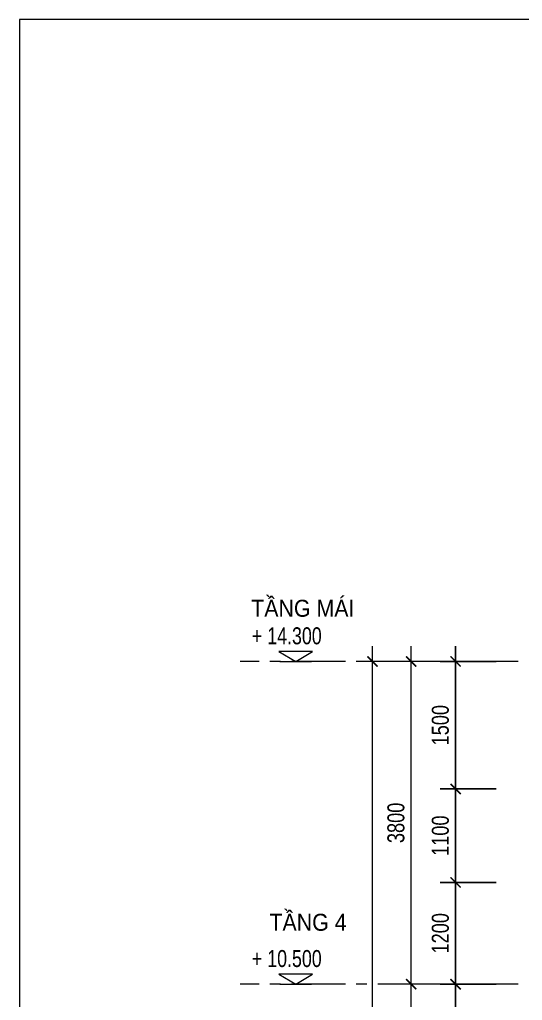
# Model space of a CAD drawing. Header units: millimetres. Extents: x -78046 to 260989, y -99288 to 158505.
# Drawn here: x 181189 to 187107, y 146957 to 158505 of the extents above; entities that cross this region are included whole.
import ezdxf

# ---------------------------------------------------------------- set-up
doc = ezdxf.new("R2010")
doc.units = ezdxf.units.MM
doc.header["$LTSCALE"] = 100
doc.header["$PDMODE"] = 98
doc.linetypes.add('CENTER', pattern=[50.8, 31.75, -6.35, 6.35, -6.35])
doc.layers.get('Defpoints').update_dxf_attribs({"lineweight": 13})
for name, color, linetype, lineweight in [('-CENTER', 143, 'CENTER', 13), ('-DIM', 9, 'Continuous', 13), ('-DOOR', 137, 'Continuous', 9), ('-KH', 143, 'Continuous', 13), ('-LINE1', 7, 'Continuous', 18), ('-TEXT', 7, 'Continuous', 15)]:
    doc.layers.add(name, color=color, linetype=linetype, lineweight=lineweight)
doc.styles.add('1', font='arial.ttf')
doc.styles.add('AVANH', font='VHAVAN_2.TTF', dxfattribs={"width": 0.8})
doc.styles.add('X-5M-DH-TUM1$0$AVANTH', font='arial.ttf', dxfattribs={"width": 0.9})
doc.dimstyles.new('C_100A3', dxfattribs={"dimscale": 100, "dimtxt": 2.5, "dimasz": 1.2, "dimexe": 1.8, "dimexo": 0, "dimgap": 0.75, "dimtad": 1, "dimdec": 0, "dimzin": 0, "dimdsep": 46, "dimtxsty": 'AVANH', "dimblk": 'ARCHTICK', "dimcen": 0, "dimdle": 1.8, "dimclrd": 256, "dimclre": 256, "dimclrt": 7, "dimadec": 0, "dimazin": 0, "dimtfac": 0.0001, "dimtdec": 0, "dimtix": 1, "dimtmove": 2, "dimatfit": 3, "dimldrblk": 'ARCHTICK', "dimfxl": 1.8, "dimtolj": 1, "dimtzin": 0, "dimarcsym": 0})

# ---------------------------------------------------------------- blocks, each defined once
blk = doc.blocks.new('_ARCHTICK')
at = {"const_width": 0.15}
blk.add_lwpolyline([(-0.5, -0.5), (0.5, 0.5)], dxfattribs=at)
blk = doc.blocks.new('*D89')
at = {"layer": '-DIM', "lineweight": -2, "transparency": 16777216}
for p, q in [((-1874, 7220), (-1874, 10880)), ((-1120, 10700), (-2054, 10700)), ((-1120, 7400), (-2054, 7400))]:
    blk.add_line(p, q, dxfattribs=at)
at = {"layer": 'Defpoints', "color": 0, "transparency": 16777216}
for p in [(-1874, 10700), (-1120, 10700), (-1120, 7400)]:
    blk.add_point(p, dxfattribs=at)
at = {"layer": '-DIM', "lineweight": -2, "transparency": 16777216, "xscale": 120, "yscale": 120, "zscale": 120}
for p, rotation in [((-1874, 10700), 90), ((-1874, 7400), 270)]:
    blk.add_blockref('_ARCHTICK', p, dxfattribs=dict(at, rotation=rotation))
at = {"layer": '-DIM', "color": 7, "transparency": 16777216, "insert": (-2053, 9050), "char_height": 200, "attachment_point": 5, "rotation": 90, "style": 'AVANH'}
blk.add_mtext('\\A1;3300', dxfattribs=at)
blk = doc.blocks.new('*D90')
at = {"layer": '-DIM', "lineweight": -2, "transparency": 16777216}
for p, q in [((-1874, 10520), (-1874, 14680)), ((-1120, 14500), (-2054, 14500)), ((-1120, 10700), (-2054, 10700))]:
    blk.add_line(p, q, dxfattribs=at)
at = {"layer": 'Defpoints', "color": 0, "transparency": 16777216}
for p in [(-1874, 14500), (-1120, 14500), (-1120, 10700)]:
    blk.add_point(p, dxfattribs=at)
at = {"layer": '-DIM', "lineweight": -2, "transparency": 16777216, "xscale": 120, "yscale": 120, "zscale": 120}
for p, rotation in [((-1874, 14500), 90), ((-1874, 10700), 270)]:
    blk.add_blockref('_ARCHTICK', p, dxfattribs=dict(at, rotation=rotation))
at = {"layer": '-DIM', "color": 7, "transparency": 16777216, "insert": (-2053, 12600), "char_height": 200, "attachment_point": 5, "rotation": 90, "style": 'AVANH'}
blk.add_mtext('\\A1;3800', dxfattribs=at)
blk = doc.blocks.new('*D92')
at = {"layer": '-DIM', "lineweight": -2, "transparency": 16777216}
for p, q in [((-2329, 20), (-2329, 14680)), ((-1120, 14500), (-2509, 14500)), ((-1120, 200), (-2509, 200))]:
    blk.add_line(p, q, dxfattribs=at)
at = {"layer": 'Defpoints', "color": 0, "transparency": 16777216}
for p in [(-2329, 14500), (-1120, 14500), (-1120, 200)]:
    blk.add_point(p, dxfattribs=at)
at = {"layer": '-DIM', "lineweight": -2, "transparency": 16777216, "xscale": 120, "yscale": 120, "zscale": 120}
for p, rotation in [((-2329, 14500), 90), ((-2329, 200), 270)]:
    blk.add_blockref('_ARCHTICK', p, dxfattribs=dict(at, rotation=rotation))
at = {"layer": '-DIM', "color": 7, "transparency": 16777216, "insert": (-2508, 7350), "char_height": 200, "attachment_point": 5, "rotation": 90, "style": 'AVANH'}
blk.add_mtext('\\A1;14300', dxfattribs=at)
blk = doc.blocks.new('cot')
at = {"layer": '-KH'}
blk.add_line((116899, -109064), (117274, -109064), dxfattribs=at)
blk.add_lwpolyline([(117286, -108944), (116888, -108944), (117087, -109064)], close=True, dxfattribs=at)
blk.add_solid([(117087, -109064), (117087, -108944), (117286, -108944), (117087, -109064)], dxfattribs=at)
blk = doc.blocks.new('*D398')
at = {"layer": '-DIM', "lineweight": -2, "transparency": 16777216}
for p, q in [((186321, 145967), (186321, 147327)), ((186800, 147147), (186141, 147147)), ((186800, 146147), (186141, 146147))]:
    blk.add_line(p, q, dxfattribs=at)
at = {"layer": 'Defpoints', "color": 0, "transparency": 16777216}
for p in [(186321, 147147), (186800, 147147), (186800, 146147)]:
    blk.add_point(p, dxfattribs=at)
at = {"layer": '-DIM', "lineweight": -2, "transparency": 16777216, "xscale": 120, "yscale": 120, "zscale": 120}
for p, rotation in [((186321, 147147), 90), ((186321, 146147), 270)]:
    blk.add_blockref('_ARCHTICK', p, dxfattribs=dict(at, rotation=rotation))
at = {"layer": '-DIM', "color": 7, "transparency": 16777216, "insert": (186142, 146647), "char_height": 200, "attachment_point": 5, "rotation": 90, "style": 'AVANH'}
blk.add_mtext('\\A1;1000', dxfattribs=at)
blk = doc.blocks.new('*D399')
at = {"layer": '-DIM', "lineweight": -2, "transparency": 16777216}
for p, q in [((186321, 148166), (186321, 149626)), ((186800, 149446), (186141, 149446)), ((186800, 148346), (186141, 148346))]:
    blk.add_line(p, q, dxfattribs=at)
at = {"layer": 'Defpoints', "color": 0, "transparency": 16777216}
for p in [(186321, 149446), (186800, 149446), (186800, 148346)]:
    blk.add_point(p, dxfattribs=at)
at = {"layer": '-DIM', "lineweight": -2, "transparency": 16777216, "xscale": 120, "yscale": 120, "zscale": 120}
for p, rotation in [((186321, 149446), 90), ((186321, 148346), 270)]:
    blk.add_blockref('_ARCHTICK', p, dxfattribs=dict(at, rotation=rotation))
at = {"layer": '-DIM', "color": 7, "transparency": 16777216, "insert": (186142, 148896), "char_height": 200, "attachment_point": 5, "rotation": 90, "style": 'AVANH'}
blk.add_mtext('\\A1;1100', dxfattribs=at)
blk = doc.blocks.new('*D400')
at = {"layer": '-DIM', "lineweight": -2, "transparency": 16777216}
for p, q in [((186321, 149266), (186321, 151127)), ((186800, 150947), (186141, 150947)), ((186800, 149446), (186141, 149446))]:
    blk.add_line(p, q, dxfattribs=at)
at = {"layer": 'Defpoints', "color": 0, "transparency": 16777216}
for p in [(186321, 150947), (186800, 150947), (186800, 149446)]:
    blk.add_point(p, dxfattribs=at)
at = {"layer": '-DIM', "lineweight": -2, "transparency": 16777216, "xscale": 120, "yscale": 120, "zscale": 120}
for p, rotation in [((186321, 150947), 90), ((186321, 149446), 270)]:
    blk.add_blockref('_ARCHTICK', p, dxfattribs=dict(at, rotation=rotation))
at = {"layer": '-DIM', "color": 7, "transparency": 16777216, "insert": (186142, 150197), "char_height": 200, "attachment_point": 5, "rotation": 90, "style": 'AVANH'}
blk.add_mtext('\\A1;1500', dxfattribs=at)
blk = doc.blocks.new('*D401')
at = {"layer": '-DIM', "lineweight": -2, "transparency": 16777216}
for p, q in [((186321, 146967), (186321, 148526)), ((186800, 148346), (186141, 148346)), ((186800, 147147), (186141, 147147))]:
    blk.add_line(p, q, dxfattribs=at)
at = {"layer": 'Defpoints', "color": 0, "transparency": 16777216}
for p in [(186321, 148346), (186800, 148346), (186800, 147147)]:
    blk.add_point(p, dxfattribs=at)
at = {"layer": '-DIM', "lineweight": -2, "transparency": 16777216, "xscale": 120, "yscale": 120, "zscale": 120}
for p, rotation in [((186321, 148346), 90), ((186321, 147147), 270)]:
    blk.add_blockref('_ARCHTICK', p, dxfattribs=dict(at, rotation=rotation))
at = {"layer": '-DIM', "color": 7, "transparency": 16777216, "insert": (186142, 147747), "char_height": 200, "attachment_point": 5, "rotation": 90, "style": 'AVANH'}
blk.add_mtext('\\A1;1200', dxfattribs=at)
blk = doc.blocks.new('ƯEQ')
at = {"layer": '-CENTER', "ltscale": 0.2}
for p, q in [((-616.7, 14500), (-3887.9, 14500)), ((-616.7, 10700), (-3887.9, 10700))]:
    blk.add_line(p, q, dxfattribs=at)
at = {"layer": '-CENTER'}
for p in [(-120320.2, 123563.7), (-120320.2, 119763.7)]:
    blk.add_blockref('cot', p, dxfattribs=at)
at = {"layer": '-TEXT', "color": 2, "style": 'X-5M-DH-TUM1$0$AVANTH', "width": 0.9}
for s, p in [('TẦNG MÁI', (-3757, 15026.7)), ('TẦNG 4', (-3542.5, 11329.6))]:
    blk.add_text(s, height=200, dxfattribs=at).set_placement(p)
at = {"layer": '-TEXT', "style": '1', "width": 0.75}
for s, p in [('+ 14.300', (-3748.7, 14702.8)), ('+ 10.500', (-3748.7, 10902.8))]:
    blk.add_text(s, height=200, dxfattribs=at).set_placement(p)
at = {"layer": '-DIM'}
for base, p1, p2, picture, middle in [((-2329.5, 14500), (-1119.9, 200), (-1119.9, 14500), '*D92', (-2507.9, 7350)), ((-1874.2, 14500), (-1119.9, 10700), (-1119.9, 14500), '*D90', (-2052.7, 12600)), ((-1874.2, 10700), (-1119.9, 7400), (-1119.9, 10700), '*D89', (-2052.7, 9050))]:
    dim = blk.add_linear_dim(base=base, p1=p1, p2=p2, angle=90, dimstyle='C_100A3', override={"dimtxt": 2}, dxfattribs=at)
    dim.commit()
    dim.dimension.update_dxf_attribs({"geometry": picture, "text_midpoint": middle})

msp = doc.modelspace()

# ---------------------------------------------------------------- linework, layer by layer
at = {"layer": '-LINE1'}
msp.add_lwpolyline([(181189.3, 130289.9), (221089.3, 130289.9), (221089.3, 158504.9), (181189.3, 158504.9)], close=True, dxfattribs=at)

# ---------------------------------------------------------------- block references
at = {"layer": '-DOOR', "color": 2}
msp.add_blockref('ƯEQ', (187672.3, 136446.8), dxfattribs=at)

# ---------------------------------------------------------------- dimensions: what is measured, and where the dimension line sits
at = {"layer": '-DIM'}
for base, p1, p2, picture, middle in [((186320.6, 150946.8), (186800.1, 149446.4), (186800.1, 150946.8), '*D400', (186142.1, 150196.6)), ((186320.6, 149446.4), (186800.1, 148346.4), (186800.1, 149446.4), '*D399', (186142.1, 148896.4)), ((186320.6, 148346.4), (186800.1, 147146.8), (186800.1, 148346.4), '*D401', (186142.1, 147746.6)), ((186320.6, 147146.8), (186800.1, 146146.8), (186800.1, 147146.8), '*D398', (186142.1, 146646.8))]:
    dim = msp.add_linear_dim(base=base, p1=p1, p2=p2, angle=90, dimstyle='C_100A3', override={"dimtxt": 2}, dxfattribs=at)
    dim.commit()
    dim.dimension.update_dxf_attribs({"geometry": picture, "text_midpoint": middle})

doc.saveas('drawing.dxf')
